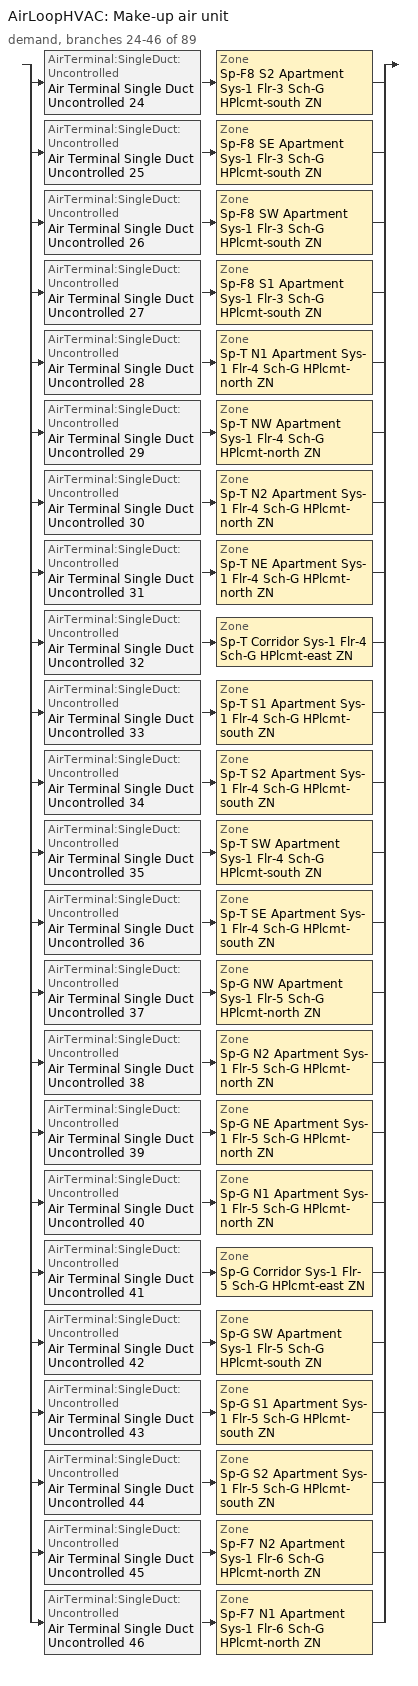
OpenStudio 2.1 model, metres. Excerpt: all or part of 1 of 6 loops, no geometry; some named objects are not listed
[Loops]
AirLoopHVAC 'Make-up air unit'
 demand, branches 24-46 of 89: split
  | AirTerminal:SingleDuct:Uncontrolled 'Air Terminal Single Duct Uncontrolled 24' > Zone 'Sp-F8 S2 Apartment Sys-1 Flr-3 Sch-G HPlcmt-south ZN'
  | AirTerminal:SingleDuct:Uncontrolled 'Air Terminal Single Duct Uncontrolled 25' > Zone 'Sp-F8 SE Apartment Sys-1 Flr-3 Sch-G HPlcmt-south ZN'
  | AirTerminal:SingleDuct:Uncontrolled 'Air Terminal Single Duct Uncontrolled 26' > Zone 'Sp-F8 SW Apartment Sys-1 Flr-3 Sch-G HPlcmt-south ZN'
  | AirTerminal:SingleDuct:Uncontrolled 'Air Terminal Single Duct Uncontrolled 27' > Zone 'Sp-F8 S1 Apartment Sys-1 Flr-3 Sch-G HPlcmt-south ZN'
  | AirTerminal:SingleDuct:Uncontrolled 'Air Terminal Single Duct Uncontrolled 28' > Zone 'Sp-T N1 Apartment Sys-1 Flr-4 Sch-G HPlcmt-north ZN'
  | AirTerminal:SingleDuct:Uncontrolled 'Air Terminal Single Duct Uncontrolled 29' > Zone 'Sp-T NW Apartment Sys-1 Flr-4 Sch-G HPlcmt-north ZN'
  | AirTerminal:SingleDuct:Uncontrolled 'Air Terminal Single Duct Uncontrolled 30' > Zone 'Sp-T N2 Apartment Sys-1 Flr-4 Sch-G HPlcmt-north ZN'
  | AirTerminal:SingleDuct:Uncontrolled 'Air Terminal Single Duct Uncontrolled 31' > Zone 'Sp-T NE Apartment Sys-1 Flr-4 Sch-G HPlcmt-north ZN'
  | AirTerminal:SingleDuct:Uncontrolled 'Air Terminal Single Duct Uncontrolled 32' > Zone 'Sp-T Corridor Sys-1 Flr-4 Sch-G HPlcmt-east ZN'
  | AirTerminal:SingleDuct:Uncontrolled 'Air Terminal Single Duct Uncontrolled 33' > Zone 'Sp-T S1 Apartment Sys-1 Flr-4 Sch-G HPlcmt-south ZN'
  | AirTerminal:SingleDuct:Uncontrolled 'Air Terminal Single Duct Uncontrolled 34' > Zone 'Sp-T S2 Apartment Sys-1 Flr-4 Sch-G HPlcmt-south ZN'
  | AirTerminal:SingleDuct:Uncontrolled 'Air Terminal Single Duct Uncontrolled 35' > Zone 'Sp-T SW Apartment Sys-1 Flr-4 Sch-G HPlcmt-south ZN'
  | AirTerminal:SingleDuct:Uncontrolled 'Air Terminal Single Duct Uncontrolled 36' > Zone 'Sp-T SE Apartment Sys-1 Flr-4 Sch-G HPlcmt-south ZN'
  | AirTerminal:SingleDuct:Uncontrolled 'Air Terminal Single Duct Uncontrolled 37' > Zone 'Sp-G NW Apartment Sys-1 Flr-5 Sch-G HPlcmt-north ZN'
  | AirTerminal:SingleDuct:Uncontrolled 'Air Terminal Single Duct Uncontrolled 38' > Zone 'Sp-G N2 Apartment Sys-1 Flr-5 Sch-G HPlcmt-north ZN'
  | AirTerminal:SingleDuct:Uncontrolled 'Air Terminal Single Duct Uncontrolled 39' > Zone 'Sp-G NE Apartment Sys-1 Flr-5 Sch-G HPlcmt-north ZN'
  | AirTerminal:SingleDuct:Uncontrolled 'Air Terminal Single Duct Uncontrolled 40' > Zone 'Sp-G N1 Apartment Sys-1 Flr-5 Sch-G HPlcmt-north ZN'
  | AirTerminal:SingleDuct:Uncontrolled 'Air Terminal Single Duct Uncontrolled 41' > Zone 'Sp-G Corridor Sys-1 Flr-5 Sch-G HPlcmt-east ZN'
  | AirTerminal:SingleDuct:Uncontrolled 'Air Terminal Single Duct Uncontrolled 42' > Zone 'Sp-G SW Apartment Sys-1 Flr-5 Sch-G HPlcmt-south ZN'
  | AirTerminal:SingleDuct:Uncontrolled 'Air Terminal Single Duct Uncontrolled 43' > Zone 'Sp-G S1 Apartment Sys-1 Flr-5 Sch-G HPlcmt-south ZN'
  | AirTerminal:SingleDuct:Uncontrolled 'Air Terminal Single Duct Uncontrolled 44' > Zone 'Sp-G S2 Apartment Sys-1 Flr-5 Sch-G HPlcmt-south ZN'
  | AirTerminal:SingleDuct:Uncontrolled 'Air Terminal Single Duct Uncontrolled 45' > Zone 'Sp-F7 N2 Apartment Sys-1 Flr-6 Sch-G HPlcmt-north ZN'
  | AirTerminal:SingleDuct:Uncontrolled 'Air Terminal Single Duct Uncontrolled 46' > Zone 'Sp-F7 N1 Apartment Sys-1 Flr-6 Sch-G HPlcmt-north ZN'
[Sizing:Zone] Zone Cooling Design Supply Air Temperature Input Method=SupplyAirTemperature; Zone Cooling Design Supply Air Temperature {C}=13; Zone Cooling Design Supply Air Temperature Difference {deltaC}=11.11; Zone Heating Design Supply Air Temperature Input Method=SupplyAirTemperature; Zone Heating Design Supply Air Temperature {C}=43; Zone Heating Design Supply Air Temperature Difference {deltaC}=11.11; Zone Cooling Design Supply Air Humidity Ratio {kg-H2O/kg-air}=0.0085; Zone Heating Design Supply Air Humidity Ratio {kg-H2O/kg-air}=0.008; Zone Heating Sizing Factor=1.3; Zone Cooling Sizing Factor=1.1; Cooling Design Air Flow Method=DesignDay; Heating Design Air Flow Method=DesignDay; Account for Dedicated Outdoor Air System=No; Dedicated Outdoor Air System Control Strategy=NeutralSupplyAir; Dedicated Outdoor Air Low Setpoint Temperature for Design {C}=autosize; Dedicated Outdoor Air High Setpoint Temperature for Design {C}=autosize
Sp-F8 S2 Apartment Sys-1 Flr-3 Sch-G HPlcmt-south ZN; Sp-F8 SE Apartment Sys-1 Flr-3 Sch-G HPlcmt-south ZN; Sp-F8 SW Apartment Sys-1 Flr-3 Sch-G HPlcmt-south ZN; Sp-F8 S1 Apartment Sys-1 Flr-3 Sch-G HPlcmt-south ZN; Sp-T N1 Apartment Sys-1 Flr-4 Sch-G HPlcmt-north ZN; Sp-T NW Apartment Sys-1 Flr-4 Sch-G HPlcmt-north ZN; Sp-T N2 Apartment Sys-1 Flr-4 Sch-G HPlcmt-north ZN; Sp-T NE Apartment Sys-1 Flr-4 Sch-G HPlcmt-north ZN; Sp-T Corridor Sys-1 Flr-4 Sch-G HPlcmt-east ZN; Sp-T S1 Apartment Sys-1 Flr-4 Sch-G HPlcmt-south ZN; Sp-T S2 Apartment Sys-1 Flr-4 Sch-G HPlcmt-south ZN; Sp-T SW Apartment Sys-1 Flr-4 Sch-G HPlcmt-south ZN; Sp-T SE Apartment Sys-1 Flr-4 Sch-G HPlcmt-south ZN; Sp-G NW Apartment Sys-1 Flr-5 Sch-G HPlcmt-north ZN; Sp-G N2 Apartment Sys-1 Flr-5 Sch-G HPlcmt-north ZN; Sp-G NE Apartment Sys-1 Flr-5 Sch-G HPlcmt-north ZN; Sp-G N1 Apartment Sys-1 Flr-5 Sch-G HPlcmt-north ZN; Sp-G Corridor Sys-1 Flr-5 Sch-G HPlcmt-east ZN; Sp-G SW Apartment Sys-1 Flr-5 Sch-G HPlcmt-south ZN; Sp-G S1 Apartment Sys-1 Flr-5 Sch-G HPlcmt-south ZN; Sp-G S2 Apartment Sys-1 Flr-5 Sch-G HPlcmt-south ZN; Sp-F7 N2 Apartment Sys-1 Flr-6 Sch-G HPlcmt-north ZN; Sp-F7 N1 Apartment Sys-1 Flr-6 Sch-G HPlcmt-north ZN
[Zone equipment]
Sp-F8 S2 Apartment Sys-1 Flr-3 Sch-G HPlcmt-south ZN: Sp-F8 S2 Apartment Sys-1 Flr-3 Sch-G HPlcmt-south ZN PTAC, Zone HVAC Baseboard Convective Water 24, Air Terminal Single Duct Uncontrolled 24
Sp-F8 SE Apartment Sys-1 Flr-3 Sch-G HPlcmt-south ZN: Sp-F8 SE Apartment Sys-1 Flr-3 Sch-G HPlcmt-south ZN PTAC, Zone HVAC Baseboard Convective Water 25, Air Terminal Single Duct Uncontrolled 25
Sp-F8 SW Apartment Sys-1 Flr-3 Sch-G HPlcmt-south ZN: Sp-F8 SW Apartment Sys-1 Flr-3 Sch-G HPlcmt-south ZN PTAC, Zone HVAC Baseboard Convective Water 26, Air Terminal Single Duct Uncontrolled 26
Sp-F8 S1 Apartment Sys-1 Flr-3 Sch-G HPlcmt-south ZN: Sp-F8 S1 Apartment Sys-1 Flr-3 Sch-G HPlcmt-south ZN PTAC, Zone HVAC Baseboard Convective Water 27, Air Terminal Single Duct Uncontrolled 27
Sp-T N1 Apartment Sys-1 Flr-4 Sch-G HPlcmt-north ZN: Sp-T N1 Apartment Sys-1 Flr-4 Sch-G HPlcmt-north ZN PTAC, Zone HVAC Baseboard Convective Water 28, Air Terminal Single Duct Uncontrolled 28
Sp-T NW Apartment Sys-1 Flr-4 Sch-G HPlcmt-north ZN: Sp-T NW Apartment Sys-1 Flr-4 Sch-G HPlcmt-north ZN PTAC, Zone HVAC Baseboard Convective Water 29, Air Terminal Single Duct Uncontrolled 29
Sp-T N2 Apartment Sys-1 Flr-4 Sch-G HPlcmt-north ZN: Sp-T N2 Apartment Sys-1 Flr-4 Sch-G HPlcmt-north ZN PTAC, Zone HVAC Baseboard Convective Water 30, Air Terminal Single Duct Uncontrolled 30
Sp-T NE Apartment Sys-1 Flr-4 Sch-G HPlcmt-north ZN: Sp-T NE Apartment Sys-1 Flr-4 Sch-G HPlcmt-north ZN PTAC, Zone HVAC Baseboard Convective Water 31, Air Terminal Single Duct Uncontrolled 31
Sp-T Corridor Sys-1 Flr-4 Sch-G HPlcmt-east ZN: Sp-T Corridor Sys-1 Flr-4 Sch-G HPlcmt-east ZN PTAC, Zone HVAC Baseboard Convective Water 32, Air Terminal Single Duct Uncontrolled 32
Sp-T S1 Apartment Sys-1 Flr-4 Sch-G HPlcmt-south ZN: Sp-T S1 Apartment Sys-1 Flr-4 Sch-G HPlcmt-south ZN PTAC, Zone HVAC Baseboard Convective Water 33, Air Terminal Single Duct Uncontrolled 33
Sp-T S2 Apartment Sys-1 Flr-4 Sch-G HPlcmt-south ZN: Sp-T S2 Apartment Sys-1 Flr-4 Sch-G HPlcmt-south ZN PTAC, Zone HVAC Baseboard Convective Water 34, Air Terminal Single Duct Uncontrolled 34
Sp-T SW Apartment Sys-1 Flr-4 Sch-G HPlcmt-south ZN: Sp-T SW Apartment Sys-1 Flr-4 Sch-G HPlcmt-south ZN PTAC, Zone HVAC Baseboard Convective Water 35, Air Terminal Single Duct Uncontrolled 35
Sp-T SE Apartment Sys-1 Flr-4 Sch-G HPlcmt-south ZN: Sp-T SE Apartment Sys-1 Flr-4 Sch-G HPlcmt-south ZN PTAC, Zone HVAC Baseboard Convective Water 36, Air Terminal Single Duct Uncontrolled 36
Sp-G NW Apartment Sys-1 Flr-5 Sch-G HPlcmt-north ZN: Sp-G NW Apartment Sys-1 Flr-5 Sch-G HPlcmt-north ZN PTAC, Zone HVAC Baseboard Convective Water 37, Air Terminal Single Duct Uncontrolled 37
Sp-G N2 Apartment Sys-1 Flr-5 Sch-G HPlcmt-north ZN: Sp-G N2 Apartment Sys-1 Flr-5 Sch-G HPlcmt-north ZN PTAC, Zone HVAC Baseboard Convective Water 38, Air Terminal Single Duct Uncontrolled 38
Sp-G NE Apartment Sys-1 Flr-5 Sch-G HPlcmt-north ZN: Sp-G NE Apartment Sys-1 Flr-5 Sch-G HPlcmt-north ZN PTAC, Zone HVAC Baseboard Convective Water 39, Air Terminal Single Duct Uncontrolled 39
Sp-G N1 Apartment Sys-1 Flr-5 Sch-G HPlcmt-north ZN: Sp-G N1 Apartment Sys-1 Flr-5 Sch-G HPlcmt-north ZN PTAC, Zone HVAC Baseboard Convective Water 40, Air Terminal Single Duct Uncontrolled 40
Sp-G Corridor Sys-1 Flr-5 Sch-G HPlcmt-east ZN: Sp-G Corridor Sys-1 Flr-5 Sch-G HPlcmt-east ZN PTAC, Zone HVAC Baseboard Convective Water 41, Air Terminal Single Duct Uncontrolled 41
Sp-G SW Apartment Sys-1 Flr-5 Sch-G HPlcmt-south ZN: Sp-G SW Apartment Sys-1 Flr-5 Sch-G HPlcmt-south ZN PTAC, Zone HVAC Baseboard Convective Water 42, Air Terminal Single Duct Uncontrolled 42
Sp-G S1 Apartment Sys-1 Flr-5 Sch-G HPlcmt-south ZN: Sp-G S1 Apartment Sys-1 Flr-5 Sch-G HPlcmt-south ZN PTAC, Zone HVAC Baseboard Convective Water 43, Air Terminal Single Duct Uncontrolled 43
Sp-G S2 Apartment Sys-1 Flr-5 Sch-G HPlcmt-south ZN: Sp-G S2 Apartment Sys-1 Flr-5 Sch-G HPlcmt-south ZN PTAC, Zone HVAC Baseboard Convective Water 44, Air Terminal Single Duct Uncontrolled 44
Sp-F7 N2 Apartment Sys-1 Flr-6 Sch-G HPlcmt-north ZN: Sp-F7 N2 Apartment Sys-1 Flr-6 Sch-G HPlcmt-north ZN PTAC, Zone HVAC Baseboard Convective Water 45, Air Terminal Single Duct Uncontrolled 45
Sp-F7 N1 Apartment Sys-1 Flr-6 Sch-G HPlcmt-north ZN: Sp-F7 N1 Apartment Sys-1 Flr-6 Sch-G HPlcmt-north ZN PTAC, Zone HVAC Baseboard Convective Water 46, Air Terminal Single Duct Uncontrolled 46
[Fan:ConstantVolume] Availability Schedule=Always On Discrete; Fan Efficiency=0.39975; Pressure Rise {Pa}=640; Maximum Flow Rate {m3/s}=AutoSize; Motor Efficiency=0.615
Fan Constant Volume 25; Fan Constant Volume 26; Fan Constant Volume 27; Fan Constant Volume 28; Fan Constant Volume 29; Fan Constant Volume 30; Fan Constant Volume 31; Fan Constant Volume 32; Fan Constant Volume 33; Fan Constant Volume 34; Fan Constant Volume 35; Fan Constant Volume 36; Fan Constant Volume 37; Fan Constant Volume 38; Fan Constant Volume 39; Fan Constant Volume 40; Fan Constant Volume 41; Fan Constant Volume 42; Fan Constant Volume 43; Fan Constant Volume 44; Fan Constant Volume 45; Fan Constant Volume 46; Fan Constant Volume 47
[Coil:Cooling:DX:SingleSpeed] Availability Schedule=Always On Discrete; Rated Total Cooling Capacity {W}=autosize; Rated Sensible Heat Ratio=autosize; Rated Air Flow Rate {m3/s}=autosize; Rated Evaporator Fan Power Per Volume Flow Rate {W/(m3/s)}=773.3; Condenser Type=AirCooled; Evaporative Condenser Effectiveness=0; Evaporative Condenser Air Flow Rate {m3/s}=Autosize; Evaporative Condenser Pump Rated Power Consumption {W}=Autosize; Crankcase Heater Capacity {W}=0; Maximum Outdoor Dry-Bulb Temperature for Crankcase Heater Operation {C}=0; Basin Heater Capacity {W/K}=0; Basin Heater Setpoint Temperature {C}=10
Name | Rated COP {W/W} | Total Cooling Capacity Function of Temperature Curve | Total Cooling Capacity Function of Flow Fraction Curve | Energy Input Ratio Function of Temperature Curve | Energy Input Ratio Function of Flow Fraction Curve | Part Load Fraction Correlation Curve
Coil Cooling DX Single Speed 25 9kBtu/hr 10.7EER | 3.61309 | DXCOOL-NECB2011-REF-CAPFT 17 | DXCOOL-NECB2011-REF-CAPFFLOW 17 | DXCOOL-NECB2011-REF-COOLEIRFT 17 | DXCOOL-NECB2011-REF-COOLEIRFFLOW 17 | DXCOOL-NECB2011-REF-COOLPLFFPLR 17
Coil Cooling DX Single Speed 26 11kBtu/hr 10.1EER | 3.41925 | DXCOOL-NECB2011-REF-CAPFT 18 | DXCOOL-NECB2011-REF-CAPFFLOW 18 | DXCOOL-NECB2011-REF-COOLEIRFT 18 | DXCOOL-NECB2011-REF-COOLEIRFFLOW 18 | DXCOOL-NECB2011-REF-COOLPLFFPLR 18
Coil Cooling DX Single Speed 27 11kBtu/hr 10.1EER | 3.41798 | DXCOOL-NECB2011-REF-CAPFT 19 | DXCOOL-NECB2011-REF-CAPFFLOW 19 | DXCOOL-NECB2011-REF-COOLEIRFT 19 | DXCOOL-NECB2011-REF-COOLEIRFFLOW 19 | DXCOOL-NECB2011-REF-COOLPLFFPLR 19
Coil Cooling DX Single Speed 28 9kBtu/hr 10.7EER | 3.6189 | DXCOOL-NECB2011-REF-CAPFT 20 | DXCOOL-NECB2011-REF-CAPFFLOW 20 | DXCOOL-NECB2011-REF-COOLEIRFT 20 | DXCOOL-NECB2011-REF-COOLEIRFFLOW 20 | DXCOOL-NECB2011-REF-COOLPLFFPLR 20
Coil Cooling DX Single Speed 29 8kBtu/hr 10.9EER | 3.6812 | DXCOOL-NECB2011-REF-CAPFT 21 | DXCOOL-NECB2011-REF-CAPFFLOW 21 | DXCOOL-NECB2011-REF-COOLEIRFT 21 | DXCOOL-NECB2011-REF-COOLEIRFFLOW 21 | DXCOOL-NECB2011-REF-COOLPLFFPLR 21
Coil Cooling DX Single Speed 30 12kBtu/hr 10.0EER | 3.37482 | DXCOOL-NECB2011-REF-CAPFT 23 | DXCOOL-NECB2011-REF-CAPFFLOW 23 | DXCOOL-NECB2011-REF-COOLEIRFT 23 | DXCOOL-NECB2011-REF-COOLEIRFFLOW 23 | DXCOOL-NECB2011-REF-COOLPLFFPLR 23
Coil Cooling DX Single Speed 31 8kBtu/hr 10.9EER | 3.68129 | DXCOOL-NECB2011-REF-CAPFT 24 | DXCOOL-NECB2011-REF-CAPFFLOW 24 | DXCOOL-NECB2011-REF-COOLEIRFT 24 | DXCOOL-NECB2011-REF-COOLEIRFFLOW 24 | DXCOOL-NECB2011-REF-COOLPLFFPLR 24
Coil Cooling DX Single Speed 32 11kBtu/hr 10.1EER | 3.43252 | DXCOOL-NECB2011-REF-CAPFT 25 | DXCOOL-NECB2011-REF-CAPFFLOW 25 | DXCOOL-NECB2011-REF-COOLEIRFT 25 | DXCOOL-NECB2011-REF-COOLEIRFFLOW 25 | DXCOOL-NECB2011-REF-COOLPLFFPLR 25
Coil Cooling DX Single Speed 33 9kBtu/hr 10.6EER | 3.57903 | DXCOOL-NECB2011-REF-CAPFT 26 | DXCOOL-NECB2011-REF-CAPFFLOW 26 | DXCOOL-NECB2011-REF-COOLEIRFT 26 | DXCOOL-NECB2011-REF-COOLEIRFFLOW 26 | DXCOOL-NECB2011-REF-COOLPLFFPLR 26
Coil Cooling DX Single Speed 34 13kBtu/hr 9.8EER | 3.3183 | DXCOOL-NECB2011-REF-CAPFT 27 | DXCOOL-NECB2011-REF-CAPFFLOW 27 | DXCOOL-NECB2011-REF-COOLEIRFT 27 | DXCOOL-NECB2011-REF-COOLEIRFFLOW 27 | DXCOOL-NECB2011-REF-COOLPLFFPLR 27
Coil Cooling DX Single Speed 35 13kBtu/hr 9.8EER | 3.31382 | DXCOOL-NECB2011-REF-CAPFT 28 | DXCOOL-NECB2011-REF-CAPFFLOW 28 | DXCOOL-NECB2011-REF-COOLEIRFT 28 | DXCOOL-NECB2011-REF-COOLEIRFFLOW 28 | DXCOOL-NECB2011-REF-COOLPLFFPLR 28
Coil Cooling DX Single Speed 36 15kBtu/hr 9.3EER | 3.15606 | DXCOOL-NECB2011-REF-CAPFT 29 | DXCOOL-NECB2011-REF-CAPFFLOW 29 | DXCOOL-NECB2011-REF-COOLEIRFT 29 | DXCOOL-NECB2011-REF-COOLEIRFFLOW 29 | DXCOOL-NECB2011-REF-COOLPLFFPLR 29
Coil Cooling DX Single Speed 37 15kBtu/hr 9.3EER | 3.16246 | DXCOOL-NECB2011-REF-CAPFT 30 | DXCOOL-NECB2011-REF-CAPFFLOW 30 | DXCOOL-NECB2011-REF-COOLEIRFT 30 | DXCOOL-NECB2011-REF-COOLEIRFFLOW 30 | DXCOOL-NECB2011-REF-COOLPLFFPLR 30
Coil Cooling DX Single Speed 38 9kBtu/hr 10.6EER | 3.58815 | DXCOOL-NECB2011-REF-CAPFT 31 | DXCOOL-NECB2011-REF-CAPFFLOW 31 | DXCOOL-NECB2011-REF-COOLEIRFT 31 | DXCOOL-NECB2011-REF-COOLEIRFFLOW 31 | DXCOOL-NECB2011-REF-COOLPLFFPLR 31
Coil Cooling DX Single Speed 39 5kBtu/hr 11.0EER | 3.72503 | DXCOOL-NECB2011-REF-CAPFT 32 | DXCOOL-NECB2011-REF-CAPFFLOW 32 | DXCOOL-NECB2011-REF-COOLEIRFT 32 | DXCOOL-NECB2011-REF-COOLEIRFFLOW 32 | DXCOOL-NECB2011-REF-COOLPLFFPLR 32
Coil Cooling DX Single Speed 40 9kBtu/hr 10.6EER | 3.59744 | DXCOOL-NECB2011-REF-CAPFT 34 | DXCOOL-NECB2011-REF-CAPFFLOW 34 | DXCOOL-NECB2011-REF-COOLEIRFT 34 | DXCOOL-NECB2011-REF-COOLEIRFFLOW 34 | DXCOOL-NECB2011-REF-COOLPLFFPLR 34
Coil Cooling DX Single Speed 41 5kBtu/hr 11.0EER | 3.7251 | DXCOOL-NECB2011-REF-CAPFT 35 | DXCOOL-NECB2011-REF-CAPFFLOW 35 | DXCOOL-NECB2011-REF-COOLEIRFT 35 | DXCOOL-NECB2011-REF-COOLEIRFFLOW 35 | DXCOOL-NECB2011-REF-COOLPLFFPLR 35
Coil Cooling DX Single Speed 42 6kBtu/hr 11.0EER | 3.72594 | DXCOOL-NECB2011-REF-CAPFT 36 | DXCOOL-NECB2011-REF-CAPFFLOW 36 | DXCOOL-NECB2011-REF-COOLEIRFT 36 | DXCOOL-NECB2011-REF-COOLEIRFFLOW 36 | DXCOOL-NECB2011-REF-COOLPLFFPLR 36
Coil Cooling DX Single Speed 43 11kBtu/hr 10.1EER | 3.42507 | DXCOOL-NECB2011-REF-CAPFT 37 | DXCOOL-NECB2011-REF-CAPFFLOW 37 | DXCOOL-NECB2011-REF-COOLEIRFT 37 | DXCOOL-NECB2011-REF-COOLEIRFFLOW 37 | DXCOOL-NECB2011-REF-COOLPLFFPLR 37
Coil Cooling DX Single Speed 44 9kBtu/hr 10.6EER | 3.60205 | DXCOOL-NECB2011-REF-CAPFT 38 | DXCOOL-NECB2011-REF-CAPFFLOW 38 | DXCOOL-NECB2011-REF-COOLEIRFT 38 | DXCOOL-NECB2011-REF-COOLEIRFFLOW 38 | DXCOOL-NECB2011-REF-COOLPLFFPLR 38
Coil Cooling DX Single Speed 45 9kBtu/hr 10.6EER | 3.58478 | DXCOOL-NECB2011-REF-CAPFT 39 | DXCOOL-NECB2011-REF-CAPFFLOW 39 | DXCOOL-NECB2011-REF-COOLEIRFT 39 | DXCOOL-NECB2011-REF-COOLEIRFFLOW 39 | DXCOOL-NECB2011-REF-COOLPLFFPLR 39
Coil Cooling DX Single Speed 46 5kBtu/hr 11.0EER | 3.72547 | DXCOOL-NECB2011-REF-CAPFT 40 | DXCOOL-NECB2011-REF-CAPFFLOW 40 | DXCOOL-NECB2011-REF-COOLEIRFT 40 | DXCOOL-NECB2011-REF-COOLEIRFFLOW 40 | DXCOOL-NECB2011-REF-COOLPLFFPLR 40
Coil Cooling DX Single Speed 47 5kBtu/hr 11.0EER | 3.72557 | DXCOOL-NECB2011-REF-CAPFT 41 | DXCOOL-NECB2011-REF-CAPFFLOW 41 | DXCOOL-NECB2011-REF-COOLEIRFT 41 | DXCOOL-NECB2011-REF-COOLEIRFFLOW 41 | DXCOOL-NECB2011-REF-COOLPLFFPLR 41
[Coil:Heating:Electric] Availability Schedule=ON_OFF_ALWAYS_OFF
Coil Heating Electric 24; Coil Heating Electric 25; Coil Heating Electric 26; Coil Heating Electric 27; Coil Heating Electric 28; Coil Heating Electric 29; Coil Heating Electric 30; Coil Heating Electric 31; Coil Heating Electric 32; Coil Heating Electric 33; Coil Heating Electric 34; Coil Heating Electric 35; Coil Heating Electric 36; Coil Heating Electric 37; Coil Heating Electric 38; Coil Heating Electric 39; Coil Heating Electric 40; Coil Heating Electric 41; Coil Heating Electric 42; Coil Heating Electric 43; Coil Heating Electric 44; Coil Heating Electric 45; Coil Heating Electric 46
[ZoneHVAC:PackagedTerminalAirConditioner] Availability Schedule=Always On Discrete; Supply Air Flow Rate During Cooling Operation {m3/s}=Autosize; Supply Air Flow Rate During Heating Operation {m3/s}=Autosize; Supply Air Flow Rate When No Cooling or Heating is Needed {m3/s}=Autosize; Outdoor Air Flow Rate During Cooling Operation {m3/s}=Autosize; Outdoor Air Flow Rate During Heating Operation {m3/s}=Autosize; Outdoor Air Flow Rate When No Cooling or Heating is Needed {m3/s}=Autosize; Fan Placement=DrawThrough
Name | Supply Air Fan | Heating Coil | Cooling Coil
Sp-F8 S2 Apartment Sys-1 Flr-3 Sch-G HPlcmt-south ZN PTAC | Fan Constant Volume 25 | Coil Heating Electric 24 | Coil Cooling DX Single Speed 25 9kBtu/hr 10.7EER
Sp-F8 SE Apartment Sys-1 Flr-3 Sch-G HPlcmt-south ZN PTAC | Fan Constant Volume 26 | Coil Heating Electric 25 | Coil Cooling DX Single Speed 26 11kBtu/hr 10.1EER
Sp-F8 SW Apartment Sys-1 Flr-3 Sch-G HPlcmt-south ZN PTAC | Fan Constant Volume 27 | Coil Heating Electric 26 | Coil Cooling DX Single Speed 27 11kBtu/hr 10.1EER
Sp-F8 S1 Apartment Sys-1 Flr-3 Sch-G HPlcmt-south ZN PTAC | Fan Constant Volume 28 | Coil Heating Electric 27 | Coil Cooling DX Single Speed 28 9kBtu/hr 10.7EER
Sp-T N1 Apartment Sys-1 Flr-4 Sch-G HPlcmt-north ZN PTAC | Fan Constant Volume 29 | Coil Heating Electric 28 | Coil Cooling DX Single Speed 29 8kBtu/hr 10.9EER
Sp-T NW Apartment Sys-1 Flr-4 Sch-G HPlcmt-north ZN PTAC | Fan Constant Volume 30 | Coil Heating Electric 29 | Coil Cooling DX Single Speed 30 12kBtu/hr 10.0EER
Sp-T N2 Apartment Sys-1 Flr-4 Sch-G HPlcmt-north ZN PTAC | Fan Constant Volume 31 | Coil Heating Electric 30 | Coil Cooling DX Single Speed 31 8kBtu/hr 10.9EER
Sp-T NE Apartment Sys-1 Flr-4 Sch-G HPlcmt-north ZN PTAC | Fan Constant Volume 32 | Coil Heating Electric 31 | Coil Cooling DX Single Speed 32 11kBtu/hr 10.1EER
Sp-T Corridor Sys-1 Flr-4 Sch-G HPlcmt-east ZN PTAC | Fan Constant Volume 33 | Coil Heating Electric 32 | Coil Cooling DX Single Speed 33 9kBtu/hr 10.6EER
Sp-T S1 Apartment Sys-1 Flr-4 Sch-G HPlcmt-south ZN PTAC | Fan Constant Volume 34 | Coil Heating Electric 33 | Coil Cooling DX Single Speed 34 13kBtu/hr 9.8EER
Sp-T S2 Apartment Sys-1 Flr-4 Sch-G HPlcmt-south ZN PTAC | Fan Constant Volume 35 | Coil Heating Electric 34 | Coil Cooling DX Single Speed 35 13kBtu/hr 9.8EER
Sp-T SW Apartment Sys-1 Flr-4 Sch-G HPlcmt-south ZN PTAC | Fan Constant Volume 36 | Coil Heating Electric 35 | Coil Cooling DX Single Speed 36 15kBtu/hr 9.3EER
Sp-T SE Apartment Sys-1 Flr-4 Sch-G HPlcmt-south ZN PTAC | Fan Constant Volume 37 | Coil Heating Electric 36 | Coil Cooling DX Single Speed 37 15kBtu/hr 9.3EER
Sp-G NW Apartment Sys-1 Flr-5 Sch-G HPlcmt-north ZN PTAC | Fan Constant Volume 38 | Coil Heating Electric 37 | Coil Cooling DX Single Speed 38 9kBtu/hr 10.6EER
Sp-G N2 Apartment Sys-1 Flr-5 Sch-G HPlcmt-north ZN PTAC | Fan Constant Volume 39 | Coil Heating Electric 38 | Coil Cooling DX Single Speed 39 5kBtu/hr 11.0EER
Sp-G NE Apartment Sys-1 Flr-5 Sch-G HPlcmt-north ZN PTAC | Fan Constant Volume 40 | Coil Heating Electric 39 | Coil Cooling DX Single Speed 40 9kBtu/hr 10.6EER
Sp-G N1 Apartment Sys-1 Flr-5 Sch-G HPlcmt-north ZN PTAC | Fan Constant Volume 41 | Coil Heating Electric 40 | Coil Cooling DX Single Speed 41 5kBtu/hr 11.0EER
Sp-G Corridor Sys-1 Flr-5 Sch-G HPlcmt-east ZN PTAC | Fan Constant Volume 42 | Coil Heating Electric 41 | Coil Cooling DX Single Speed 42 6kBtu/hr 11.0EER
Sp-G SW Apartment Sys-1 Flr-5 Sch-G HPlcmt-south ZN PTAC | Fan Constant Volume 43 | Coil Heating Electric 42 | Coil Cooling DX Single Speed 43 11kBtu/hr 10.1EER
Sp-G S1 Apartment Sys-1 Flr-5 Sch-G HPlcmt-south ZN PTAC | Fan Constant Volume 44 | Coil Heating Electric 43 | Coil Cooling DX Single Speed 44 9kBtu/hr 10.6EER
Sp-G S2 Apartment Sys-1 Flr-5 Sch-G HPlcmt-south ZN PTAC | Fan Constant Volume 45 | Coil Heating Electric 44 | Coil Cooling DX Single Speed 45 9kBtu/hr 10.6EER
Sp-F7 N2 Apartment Sys-1 Flr-6 Sch-G HPlcmt-north ZN PTAC | Fan Constant Volume 46 | Coil Heating Electric 45 | Coil Cooling DX Single Speed 46 5kBtu/hr 11.0EER
Sp-F7 N1 Apartment Sys-1 Flr-6 Sch-G HPlcmt-north ZN PTAC | Fan Constant Volume 47 | Coil Heating Electric 46 | Coil Cooling DX Single Speed 47 5kBtu/hr 11.0EER
[AirTerminal:SingleDuct:Uncontrolled] Availability Schedule=Always On Discrete; Maximum Air Flow Rate {m3/s}=AutoSize
Air Terminal Single Duct Uncontrolled 24; Air Terminal Single Duct Uncontrolled 25; Air Terminal Single Duct Uncontrolled 26; Air Terminal Single Duct Uncontrolled 27; Air Terminal Single Duct Uncontrolled 28; Air Terminal Single Duct Uncontrolled 29; Air Terminal Single Duct Uncontrolled 30; Air Terminal Single Duct Uncontrolled 31; Air Terminal Single Duct Uncontrolled 32; Air Terminal Single Duct Uncontrolled 33; Air Terminal Single Duct Uncontrolled 34; Air Terminal Single Duct Uncontrolled 35; Air Terminal Single Duct Uncontrolled 36; Air Terminal Single Duct Uncontrolled 37; Air Terminal Single Duct Uncontrolled 38; Air Terminal Single Duct Uncontrolled 39; Air Terminal Single Duct Uncontrolled 40; Air Terminal Single Duct Uncontrolled 41; Air Terminal Single Duct Uncontrolled 42; Air Terminal Single Duct Uncontrolled 43; Air Terminal Single Duct Uncontrolled 44; Air Terminal Single Duct Uncontrolled 45; Air Terminal Single Duct Uncontrolled 46
[Schedule:Ruleset]
ON_OFF_ALWAYS_OFF: Default Day Schedule=Schedule Day 3
[Schedule:Day]
Schedule Day 3; wkdON_OFF_ALWAYS_OFF 1; satON_OFF_ALWAYS_OFF 1; sunON_OFF_ALWAYS_OFF 1: 1, 0, 0, 2, 0, 0, 3, 0, 0, 4, 0, 0, 5, 0, 0, 6, 0, 0, 7, 0, 0, 8, 0, 0, 9, 0, 0, 10, 0, 0, 11, 0, 0, 12, 0, 0, 13, 0, 0, 14, 0, 0, 15, 0, 0, 16, 0, 0, 17, 0, 0, 18, 0, 0, 19, 0, 0, 20, 0, 0, 21, 0, 0, 22, 0, 0, 23, 0, 0, 24, 0, 0
[Schedule:Rule] Schedule Ruleset=ON_OFF_ALWAYS_OFF; Date Specification Type=DateRange; Start Month=1; Start Day=1; End Month=12; End Day=31
Name | Rule Order | Day Schedule | Apply Sunday | Apply Monday | Apply Tuesday | Apply Wednesday | Apply Thursday | Apply Friday | Apply Saturday
wkdON_OFF_ALWAYS_OFF rule | 2 | wkdON_OFF_ALWAYS_OFF 1 | No | Yes | Yes | Yes | Yes | Yes | No
satON_OFF_ALWAYS_OFFrule | 1 | satON_OFF_ALWAYS_OFF 1 | No | No | No | No | No | No | Yes
sunON_OFF_ALWAYS_OFFrule | 0 | sunON_OFF_ALWAYS_OFF 1 | Yes | No | No | No | No | No | No
[Schedule:Constant]
Always On Discrete: Value=1
[Curve:Biquadratic] Minimum Value of x=13; Maximum Value of x=24; Minimum Value of y=24; Maximum Value of y=46
Name | Coefficient1 Constant | Coefficient2 x | Coefficient3 x**2 | Coefficient4 y | Coefficient5 y**2 | Coefficient6 x*y
DXCOOL-NECB2011-REF-CAPFT 17; DXCOOL-NECB2011-REF-CAPFT 18; DXCOOL-NECB2011-REF-CAPFT 19; DXCOOL-NECB2011-REF-CAPFT 20; DXCOOL-NECB2011-REF-CAPFT 21; DXCOOL-NECB2011-REF-CAPFT 23; DXCOOL-NECB2011-REF-CAPFT 24; DXCOOL-NECB2011-REF-CAPFT 25; DXCOOL-NECB2011-REF-CAPFT 26; DXCOOL-NECB2011-REF-CAPFT 27; DXCOOL-NECB2011-REF-CAPFT 28; DXCOOL-NECB2011-REF-CAPFT 29; DXCOOL-NECB2011-REF-CAPFT 30; DXCOOL-NECB2011-REF-CAPFT 31; DXCOOL-NECB2011-REF-CAPFT 32; DXCOOL-NECB2011-REF-CAPFT 34; DXCOOL-NECB2011-REF-CAPFT 35; DXCOOL-NECB2011-REF-CAPFT 36; DXCOOL-NECB2011-REF-CAPFT 37; DXCOOL-NECB2011-REF-CAPFT 38; DXCOOL-NECB2011-REF-CAPFT 39; DXCOOL-NECB2011-REF-CAPFT 40; DXCOOL-NECB2011-REF-CAPFT 41 | 0.867905 | 0.0142459 | 0.00055436 | -0.0075575 | 3.3e-05 | -0.0001918
DXCOOL-NECB2011-REF-COOLEIRFT 17; DXCOOL-NECB2011-REF-COOLEIRFT 18; DXCOOL-NECB2011-REF-COOLEIRFT 19; DXCOOL-NECB2011-REF-COOLEIRFT 20; DXCOOL-NECB2011-REF-COOLEIRFT 21; DXCOOL-NECB2011-REF-COOLEIRFT 23; DXCOOL-NECB2011-REF-COOLEIRFT 24; DXCOOL-NECB2011-REF-COOLEIRFT 25; DXCOOL-NECB2011-REF-COOLEIRFT 26; DXCOOL-NECB2011-REF-COOLEIRFT 27; DXCOOL-NECB2011-REF-COOLEIRFT 28; DXCOOL-NECB2011-REF-COOLEIRFT 29; DXCOOL-NECB2011-REF-COOLEIRFT 30; DXCOOL-NECB2011-REF-COOLEIRFT 31; DXCOOL-NECB2011-REF-COOLEIRFT 32; DXCOOL-NECB2011-REF-COOLEIRFT 34; DXCOOL-NECB2011-REF-COOLEIRFT 35; DXCOOL-NECB2011-REF-COOLEIRFT 36; DXCOOL-NECB2011-REF-COOLEIRFT 37; DXCOOL-NECB2011-REF-COOLEIRFT 38; DXCOOL-NECB2011-REF-COOLEIRFT 39; DXCOOL-NECB2011-REF-COOLEIRFT 40; DXCOOL-NECB2011-REF-COOLEIRFT 41 | 0.116936 | 0.0284933 | -0.0004112 | 0.0214108 | 0.00016103 | -0.0006791
[Curve:Quadratic] Coefficient1 Constant=1; Coefficient2 x=0; Coefficient3 x**2=0; Minimum Value of x=0; Maximum Value of x=1
DXCOOL-NECB2011-REF-CAPFFLOW 17; DXCOOL-NECB2011-REF-COOLEIRFFLOW 17; DXCOOL-NECB2011-REF-CAPFFLOW 18; DXCOOL-NECB2011-REF-COOLEIRFFLOW 18; DXCOOL-NECB2011-REF-CAPFFLOW 19; DXCOOL-NECB2011-REF-COOLEIRFFLOW 19; DXCOOL-NECB2011-REF-CAPFFLOW 20; DXCOOL-NECB2011-REF-COOLEIRFFLOW 20; DXCOOL-NECB2011-REF-CAPFFLOW 21; DXCOOL-NECB2011-REF-COOLEIRFFLOW 21; DXCOOL-NECB2011-REF-CAPFFLOW 23; DXCOOL-NECB2011-REF-COOLEIRFFLOW 23; DXCOOL-NECB2011-REF-CAPFFLOW 24; DXCOOL-NECB2011-REF-COOLEIRFFLOW 24; DXCOOL-NECB2011-REF-CAPFFLOW 25; DXCOOL-NECB2011-REF-COOLEIRFFLOW 25; DXCOOL-NECB2011-REF-CAPFFLOW 26; DXCOOL-NECB2011-REF-COOLEIRFFLOW 26; DXCOOL-NECB2011-REF-CAPFFLOW 27; DXCOOL-NECB2011-REF-COOLEIRFFLOW 27; DXCOOL-NECB2011-REF-CAPFFLOW 28; DXCOOL-NECB2011-REF-COOLEIRFFLOW 28; DXCOOL-NECB2011-REF-CAPFFLOW 29; DXCOOL-NECB2011-REF-COOLEIRFFLOW 29; DXCOOL-NECB2011-REF-CAPFFLOW 30; DXCOOL-NECB2011-REF-COOLEIRFFLOW 30; DXCOOL-NECB2011-REF-CAPFFLOW 31; DXCOOL-NECB2011-REF-COOLEIRFFLOW 31; DXCOOL-NECB2011-REF-CAPFFLOW 32; DXCOOL-NECB2011-REF-COOLEIRFFLOW 32; DXCOOL-NECB2011-REF-CAPFFLOW 34; DXCOOL-NECB2011-REF-COOLEIRFFLOW 34; DXCOOL-NECB2011-REF-CAPFFLOW 35; DXCOOL-NECB2011-REF-COOLEIRFFLOW 35; DXCOOL-NECB2011-REF-CAPFFLOW 36; DXCOOL-NECB2011-REF-COOLEIRFFLOW 36; DXCOOL-NECB2011-REF-CAPFFLOW 37; DXCOOL-NECB2011-REF-COOLEIRFFLOW 37; DXCOOL-NECB2011-REF-CAPFFLOW 38; DXCOOL-NECB2011-REF-COOLEIRFFLOW 38; DXCOOL-NECB2011-REF-CAPFFLOW 39; DXCOOL-NECB2011-REF-COOLEIRFFLOW 39; DXCOOL-NECB2011-REF-CAPFFLOW 40; DXCOOL-NECB2011-REF-COOLEIRFFLOW 40; DXCOOL-NECB2011-REF-CAPFFLOW 41; DXCOOL-NECB2011-REF-COOLEIRFFLOW 41
[Curve:Cubic] Coefficient1 Constant=0.0277; Coefficient2 x=4.9151; Coefficient3 x**2=-8.184; Coefficient4 x**3=4.2702; Minimum Value of x=0.7; Maximum Value of x=1
DXCOOL-NECB2011-REF-COOLPLFFPLR 17; DXCOOL-NECB2011-REF-COOLPLFFPLR 18; DXCOOL-NECB2011-REF-COOLPLFFPLR 19; DXCOOL-NECB2011-REF-COOLPLFFPLR 20; DXCOOL-NECB2011-REF-COOLPLFFPLR 21; DXCOOL-NECB2011-REF-COOLPLFFPLR 23; DXCOOL-NECB2011-REF-COOLPLFFPLR 24; DXCOOL-NECB2011-REF-COOLPLFFPLR 25; DXCOOL-NECB2011-REF-COOLPLFFPLR 26; DXCOOL-NECB2011-REF-COOLPLFFPLR 27; DXCOOL-NECB2011-REF-COOLPLFFPLR 28; DXCOOL-NECB2011-REF-COOLPLFFPLR 29; DXCOOL-NECB2011-REF-COOLPLFFPLR 30; DXCOOL-NECB2011-REF-COOLPLFFPLR 31; DXCOOL-NECB2011-REF-COOLPLFFPLR 32; DXCOOL-NECB2011-REF-COOLPLFFPLR 34; DXCOOL-NECB2011-REF-COOLPLFFPLR 35; DXCOOL-NECB2011-REF-COOLPLFFPLR 36; DXCOOL-NECB2011-REF-COOLPLFFPLR 37; DXCOOL-NECB2011-REF-COOLPLFFPLR 38; DXCOOL-NECB2011-REF-COOLPLFFPLR 39; DXCOOL-NECB2011-REF-COOLPLFFPLR 40; DXCOOL-NECB2011-REF-COOLPLFFPLR 41
